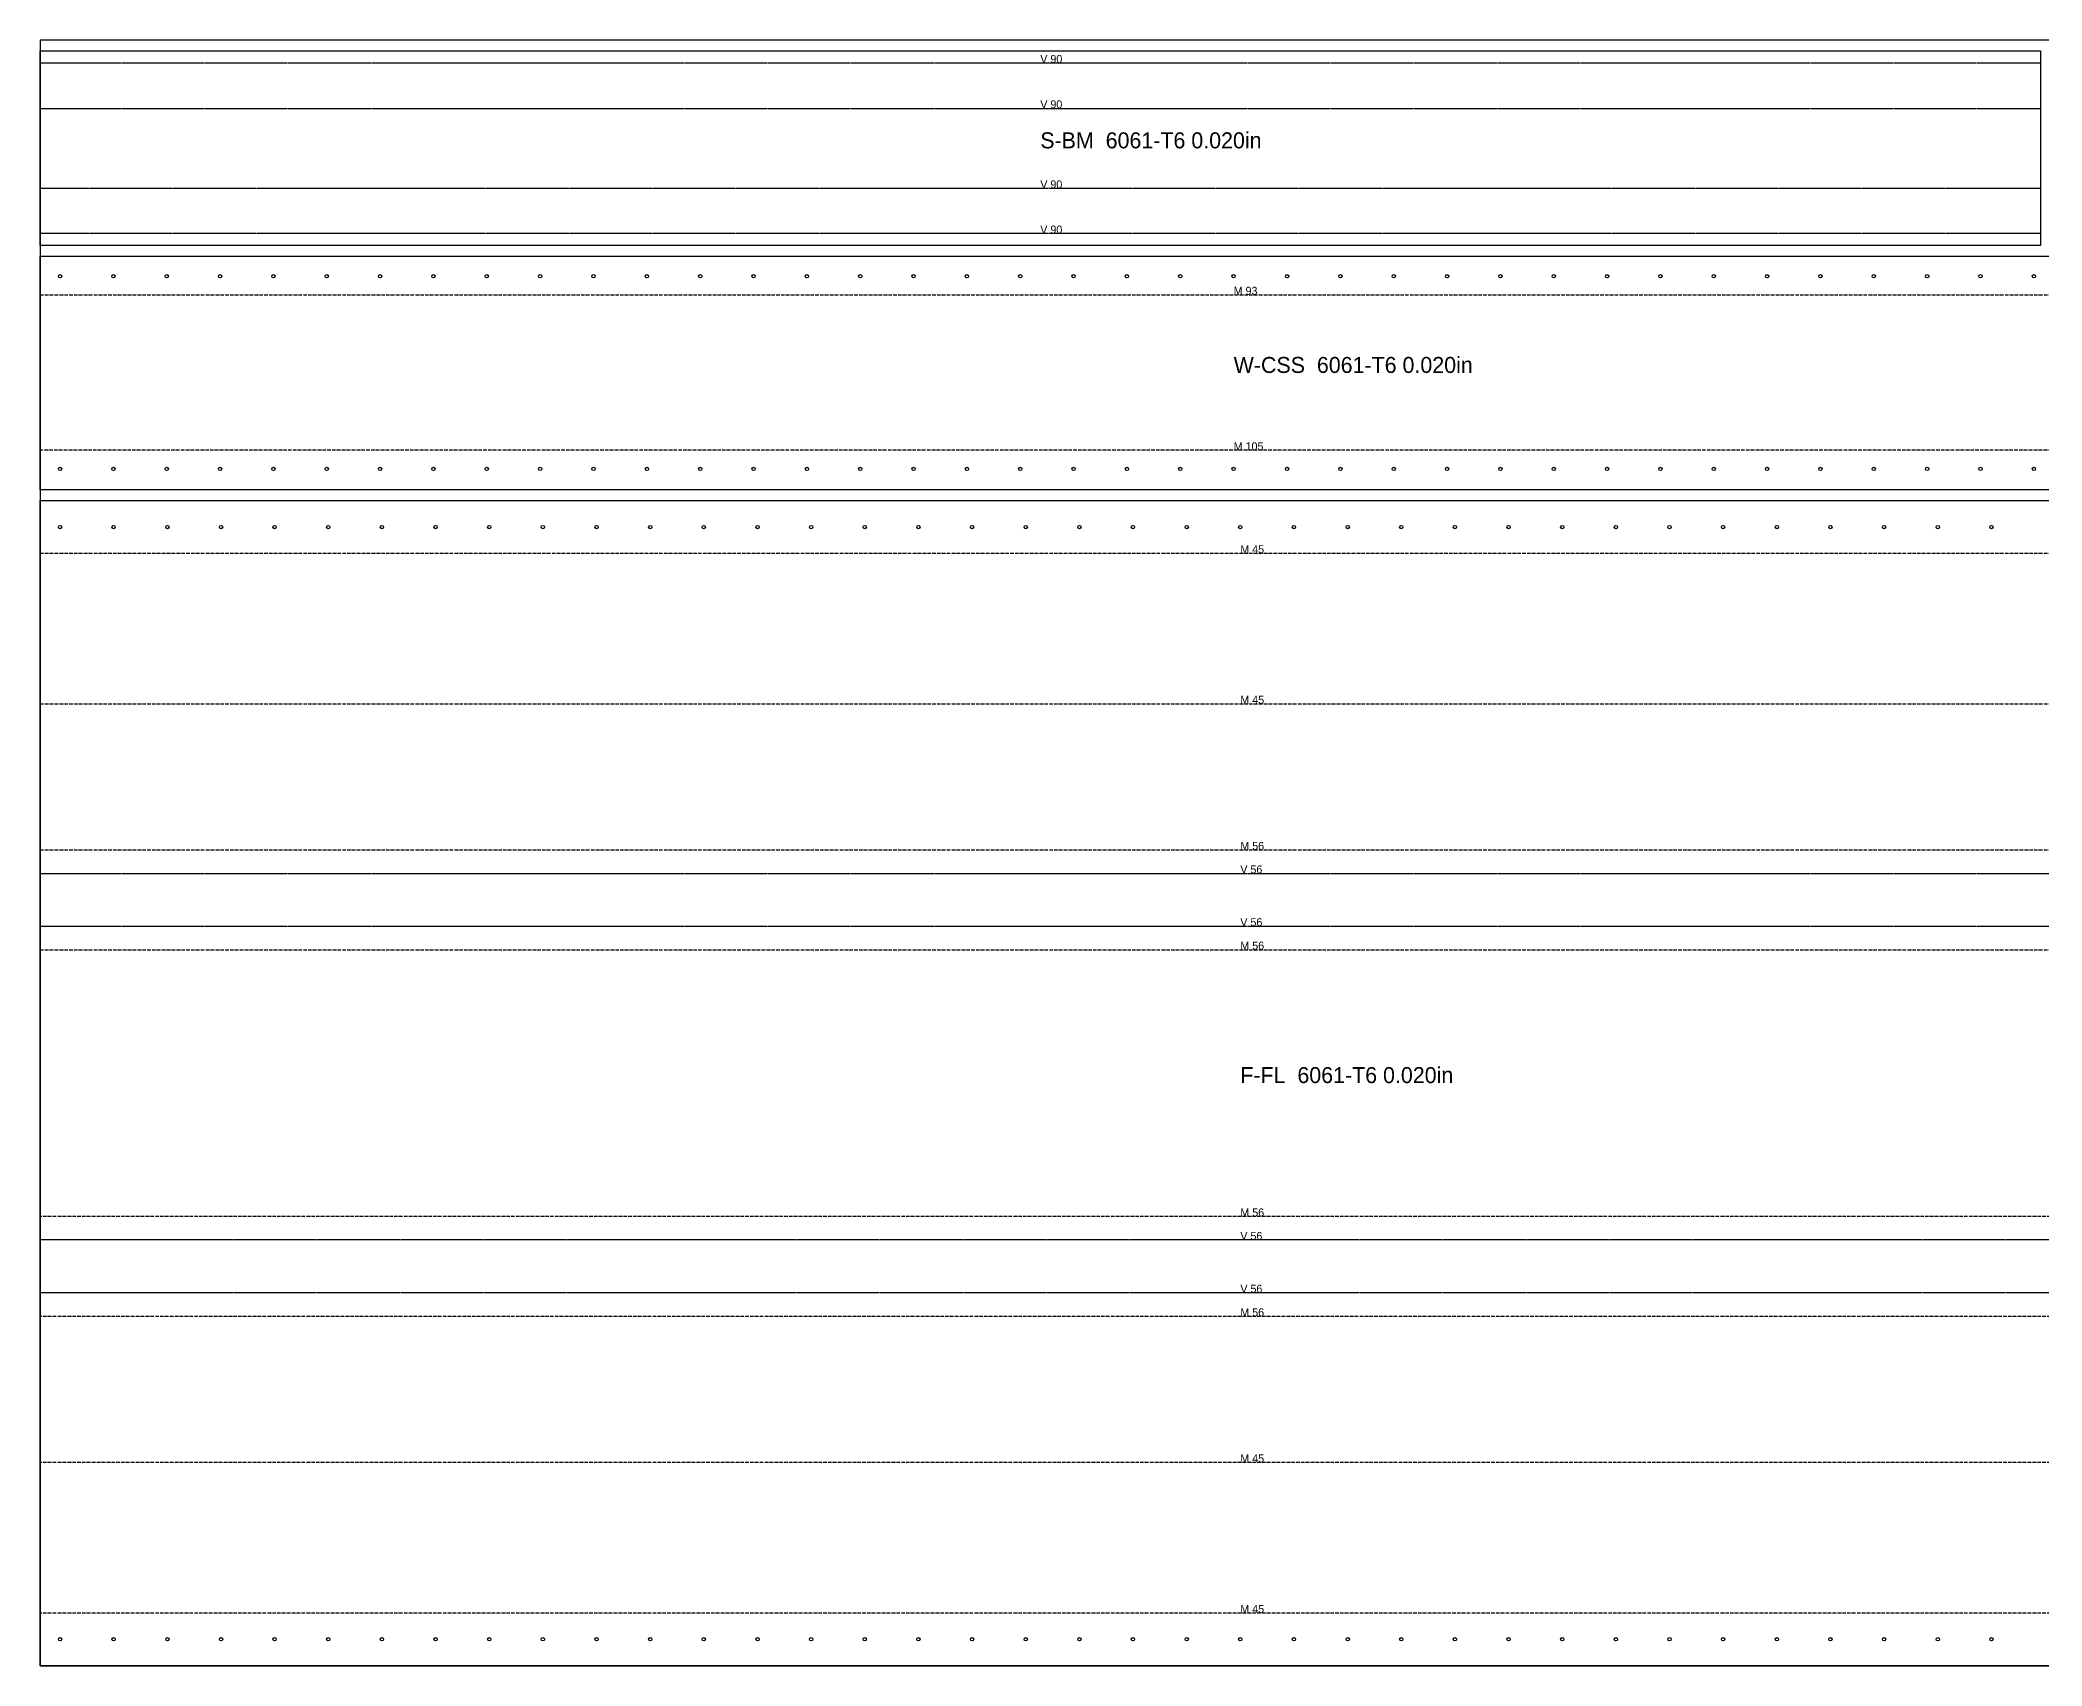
# Model space of a CAD drawing. Header units: millimetres. Extents: x 0 to 2536, y 0 to 1219.
# Drawn here: x 0 to 1501, y 0 to 1219 of the extents above; entities that cross this region are included whole.
import ezdxf

# ---------------------------------------------------------------- set-up
doc = ezdxf.new("R2010")
doc.units = ezdxf.units.MM
doc.linetypes.add('DASHDOT', pattern=[3.556, 2.54, -0.508, 0, -0.508])
doc.linetypes.add('DASHED', pattern=[1.524, 1.27, -0.254])
for name, color, linetype in [('CUT', 7, 'CONTINUOUS'), ('ETCH', 8, 'CONTINUOUS'), ('HOLE', 6, 'CONTINUOUS'), ('MOUNTAIN', 5, 'DASHDOT'), ('VALLEY', 1, 'DASHED')]:
    doc.layers.add(name, color=color, linetype=linetype)

msp = doc.modelspace()

# ---------------------------------------------------------------- linework, layer by layer
at = {"layer": 'CUT'}
for points in [[(0, 1210.8), (1500, 1210.8), (1500, 1064.9), (0, 1064.9), (0, 1210.8)], [(1790, 1056.9), (1790, 881.9), (0, 881.9), (0, 1056.9), (1790, 1056.9)], [(1800, 0), (0, 0), (0, 873.9), (1800, 873.9), (1800, 0)]]:
    msp.add_lwpolyline(points, close=True, dxfattribs=at)
at = {"layer": 'ETCH'}
msp.add_lwpolyline([(0, 0), (2438, 0), (2438, 1219), (0, 1219)], close=True, dxfattribs=at)
at = {"layer": 'HOLE'}
for centre in [(15, 1041.9), (55, 1041.9), (95, 1041.9), (135, 1041.9), (175, 1041.9), (215, 1041.9), (255, 1041.9), (295, 1041.9), (335, 1041.9), (375, 1041.9), (415, 1041.9), (455, 1041.9), (495, 1041.9), (535, 1041.9), (575, 1041.9), (615, 1041.9), (655, 1041.9), (695, 1041.9), (735, 1041.9), (775, 1041.9), (815, 1041.9), (855, 1041.9), (895, 1041.9), (935, 1041.9), (975, 1041.9), (1015, 1041.9), (1055, 1041.9), (1095, 1041.9), (1135, 1041.9), (1175, 1041.9), (1215, 1041.9), (1255, 1041.9), (1295, 1041.9), (1335, 1041.9), (1375, 1041.9), (1415, 1041.9), (1455, 1041.9), (1495, 1041.9), (15, 897.4), (55, 897.4), (95, 897.4), (135, 897.4), (175, 897.4), (215, 897.4), (255, 897.4), (295, 897.4), (335, 897.4), (375, 897.4), (415, 897.4), (455, 897.4), (495, 897.4), (535, 897.4), (575, 897.4), (615, 897.4), (655, 897.4), (695, 897.4), (735, 897.4), (775, 897.4), (815, 897.4), (855, 897.4), (895, 897.4), (935, 897.4), (975, 897.4), (1015, 897.4), (1055, 897.4), (1095, 897.4), (1135, 897.4), (1175, 897.4), (1215, 897.4), (1255, 897.4), (1295, 897.4), (1335, 897.4), (1375, 897.4), (1415, 897.4), (1455, 897.4), (1495, 897.4), (15, 853.9), (55.2, 853.9), (95.5, 853.9), (135.7, 853.9), (175.9, 853.9), (216.1, 853.9), (256.4, 853.9), (296.6, 853.9), (336.8, 853.9), (377, 853.9), (417.3, 853.9), (457.5, 853.9), (497.7, 853.9), (538, 853.9), (578.2, 853.9), (618.4, 853.9), (658.6, 853.9), (698.9, 853.9), (739.1, 853.9), (779.3, 853.9), (819.5, 853.9), (859.8, 853.9), (900, 853.9), (940.2, 853.9), (980.5, 853.9), (1020.7, 853.9), (1060.9, 853.9), (1101.1, 853.9), (1141.4, 853.9), (1181.6, 853.9), (1221.8, 853.9), (1262, 853.9), (1302.3, 853.9), (1342.5, 853.9), (1382.7, 853.9), (1423, 853.9), (1463.2, 853.9), (15, 20), (55.2, 20), (95.5, 20), (135.7, 20), (175.9, 20), (216.1, 20), (256.4, 20), (296.6, 20), (336.8, 20), (377, 20), (417.3, 20), (457.5, 20), (497.7, 20), (538, 20), (578.2, 20), (618.4, 20), (658.6, 20), (698.9, 20), (739.1, 20), (779.3, 20), (819.5, 20), (859.8, 20), (900, 20), (940.2, 20), (980.5, 20), (1020.7, 20), (1060.9, 20), (1101.1, 20), (1141.4, 20), (1181.6, 20), (1221.8, 20), (1262, 20), (1302.3, 20), (1342.5, 20), (1382.7, 20), (1423, 20), (1463.2, 20)]:
    msp.add_circle(centre, 1.25, dxfattribs=at)
at = {"layer": 'MOUNTAIN'}
for p, q in [((0, 1028), (1790, 1028)), ((1790, 911.4), (0, 911.4)), ((0, 834.2), (1800, 834.2)), ((0, 721.4), (1800, 721.4)), ((0, 611.8), (1800, 611.8)), ((0, 537), (1800, 537)), ((1800, 337), (0, 337)), ((1800, 262.1), (0, 262.1)), ((1800, 152.6), (0, 152.6)), ((1800, 39.7), (0, 39.7))]:
    msp.add_line(p, q, dxfattribs=at)
at = {"layer": 'VALLEY'}
for p, q in [((0, 1201.8), (1500, 1201.8)), ((0, 1167.8), (1500, 1167.8)), ((1500, 1107.8), (0, 1107.8)), ((1500, 1073.9), (0, 1073.9)), ((0, 594.2), (1800, 594.2)), ((0, 554.6), (1800, 554.6)), ((1800, 319.4), (0, 319.4)), ((1800, 279.8), (0, 279.8))]:
    msp.add_line(p, q, dxfattribs=at)

# ---------------------------------------------------------------- texts
at = {"layer": 'ETCH'}
for s, height, p in [('V 90', 6, (750, 1201.8)), ('V 90', 6, (750, 1167.8)), ('S-BM  6061-T6 0.020in', 12, (750, 1137.8)), ('V 90', 6, (750, 1107.8)), ('V 90', 6, (750, 1073.9)), ('M 93', 6, (895, 1028)), ('W-CSS  6061-T6 0.020in', 12, (895, 969.4)), ('M 105', 6, (895, 911.4)), ('M 45', 6, (900, 834.2)), ('M 45', 6, (900, 721.4)), ('M 56', 6, (900, 611.8)), ('V 56', 6, (900, 594.2)), ('V 56', 6, (900, 554.6)), ('M 56', 6, (900, 537)), ('F-FL  6061-T6 0.020in', 12, (900, 437)), ('M 56', 6, (900, 337)), ('V 56', 6, (900, 319.4)), ('V 56', 6, (900, 279.8)), ('M 56', 6, (900, 262.1)), ('M 45', 6, (900, 152.6)), ('M 45', 6, (900, 39.7))]:
    msp.add_text(s, height=height, dxfattribs=at).set_placement(p)

doc.saveas('drawing.dxf')
